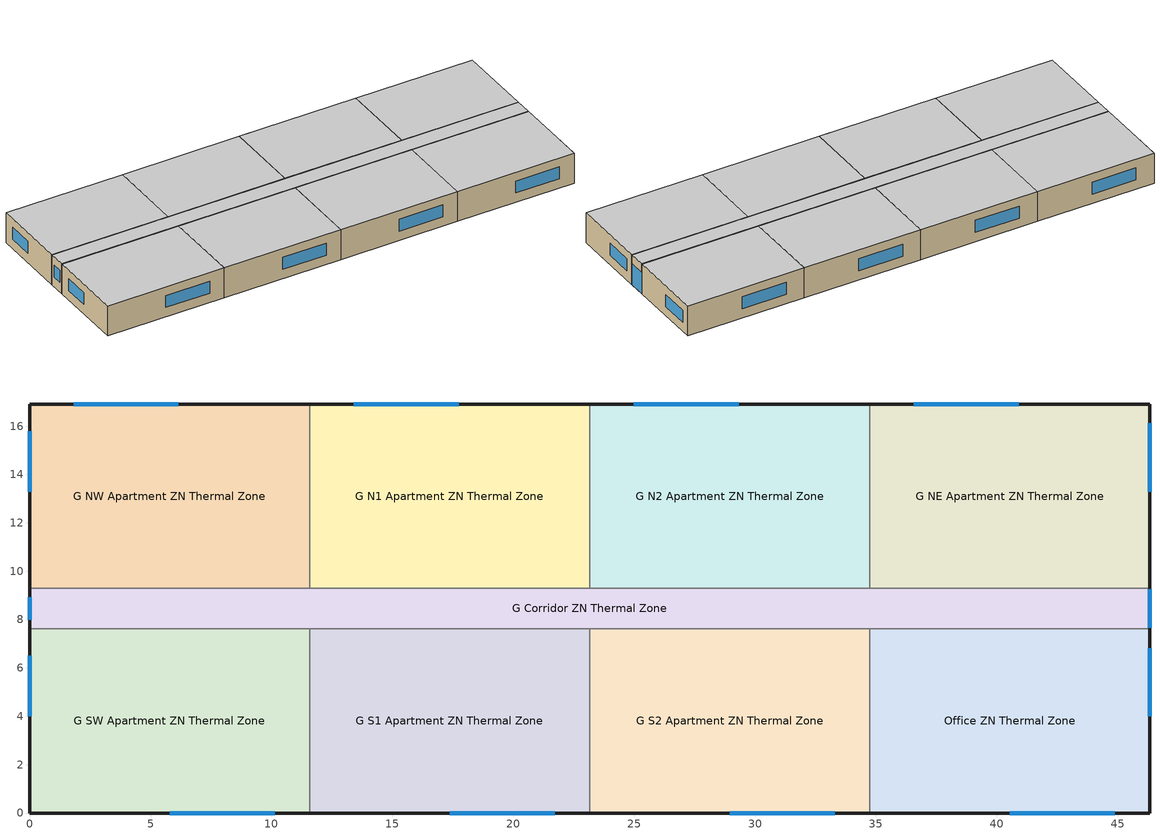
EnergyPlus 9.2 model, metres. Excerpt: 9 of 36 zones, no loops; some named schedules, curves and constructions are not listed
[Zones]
G Corridor ZN Thermal Zone
 floor ground (ext-floor-en-std-replaceme-res-replaceme): 0,9.3 46.33,9.3 46.33,7.62 0,7.62 z0
 wall outside (ext-wall-en-std-replaceme-res-replaceme): 46.33,7.62 46.33,9.3 / 0,9.3 0,7.62 z0:3.05
 wall to G S1 Apartment ZN Thermal Zone (interiorwall-res-replaceme): 11.58,7.62 23.16,7.62 z0:3.05
 wall to G S2 Apartment ZN Thermal Zone (interiorwall-res-replaceme): 23.16,7.62 34.75,7.62 z0:3.05
 wall to Office ZN Thermal Zone (interiorwall-res-replaceme): 34.75,7.62 46.33,7.62 z0:3.05
 wall to G SW Apartment ZN Thermal Zone (interiorwall-res-replaceme): 0,7.62 11.58,7.62 z0:3.05
 wall to G N1 Apartment ZN Thermal Zone (interiorwall-res-replaceme): 23.16,9.3 11.58,9.3 z0:3.05
 wall to G N2 Apartment ZN Thermal Zone (interiorwall-res-replaceme): 34.75,9.3 23.16,9.3 z0:3.05
 wall to G NE Apartment ZN Thermal Zone (interiorwall-res-replaceme): 46.33,9.3 34.75,9.3 z0:3.05
 wall to G NW Apartment ZN Thermal Zone (interiorwall-res-replaceme): 11.58,9.3 0,9.3 z0:3.05
 window (ext-window-en-std-replaceme): 46.33,7.67 46.33,9.25 z0:2.13; 0,8.91 0,8 z0.95:2.17
 ceiling adiabatic (int_ceiling): 46.33,7.62 46.33,9.3 0,9.3 0,7.62 z3.05
G N1 Apartment ZN Thermal Zone
 floor ground (ext-floor-en-std-replaceme-res-replaceme): 23.16,16.92 23.16,9.3 11.58,9.3 11.58,16.92 z0
 wall outside (ext-wall-en-std-replaceme-res-replaceme): 23.16,16.92 11.58,16.92 z0:3.05
 wall to G N2 Apartment ZN Thermal Zone (interiorwall-res-replaceme): 23.16,9.3 23.16,16.92 z0:3.05
 wall to G NW Apartment ZN Thermal Zone (interiorwall-res-replaceme): 11.58,16.92 11.58,9.3 z0:3.05
 window (ext-window-en-std-replaceme): 17.74,16.92 13.4,16.92 z0.95:2.17
 ceiling adiabatic (int_ceiling): 23.16,9.3 23.16,16.92 11.58,16.92 11.58,9.3 z3.05
G N2 Apartment ZN Thermal Zone
 floor ground (ext-floor-en-std-replaceme-res-replaceme): 34.75,16.92 34.75,9.3 23.16,9.3 23.16,16.92 z0
 wall outside (ext-wall-en-std-replaceme-res-replaceme): 34.75,16.92 23.16,16.92 z0:3.05
 wall to G NE Apartment ZN Thermal Zone (interiorwall-res-replaceme): 34.75,9.3 34.75,16.92 z0:3.05
 window (ext-window-en-std-replaceme): 29.32,16.92 24.98,16.92 z0.95:2.17
 ceiling adiabatic (int_ceiling): 34.75,9.3 34.75,16.92 23.16,16.92 23.16,9.3 z3.05
G NE Apartment ZN Thermal Zone
 floor ground (ext-floor-en-std-replaceme-res-replaceme): 46.33,16.92 46.33,9.3 34.75,9.3 34.75,16.92 z0
 wall outside (ext-wall-en-std-replaceme-res-replaceme): 46.33,9.3 46.33,16.92 34.75,16.92 z0:3.05
 window (ext-window-en-std-replaceme): 46.33,13.3 46.33,16.11 / 40.9,16.92 36.56,16.92 z0.95:2.17
 ceiling adiabatic (int_ceiling): 46.33,9.3 46.33,16.92 34.75,16.92 34.75,9.3 z3.05
G NW Apartment ZN Thermal Zone
 floor ground (ext-floor-en-std-replaceme-res-replaceme): 11.58,16.92 11.58,9.3 0,9.3 0,16.92 z0
 wall outside (ext-wall-en-std-replaceme-res-replaceme): 11.58,16.92 0,16.92 0,9.3 z0:3.05
 window (ext-window-en-std-replaceme): 6.16,16.92 1.81,16.92 / 0,15.8 0,13.3 z0.95:2.17
 ceiling adiabatic (int_ceiling): 11.58,9.3 11.58,16.92 0,16.92 0,9.3 z3.05
G S1 Apartment ZN Thermal Zone
 floor ground (ext-floor-en-std-replaceme-res-replaceme): 23.16,7.62 23.16,0 11.58,0 11.58,7.62 z0
 wall outside (ext-wall-en-std-replaceme-res-replaceme): 11.58,0 23.16,0 z0:3.05
 wall to G S2 Apartment ZN Thermal Zone (interiorwall-res-replaceme): 23.16,0 23.16,7.62 z0:3.05
 wall to G SW Apartment ZN Thermal Zone (interiorwall-res-replaceme): 11.58,7.62 11.58,0 z0:3.05
 window (ext-window-en-std-replaceme): 17.37,0 21.72,0 z0.95:2.17
 ceiling adiabatic (int_ceiling): 23.16,0 23.16,7.62 11.58,7.62 11.58,0 z3.05
G S2 Apartment ZN Thermal Zone
 floor ground (ext-floor-en-std-replaceme-res-replaceme): 34.75,7.62 34.75,0 23.16,0 23.16,7.62 z0
 wall outside (ext-wall-en-std-replaceme-res-replaceme): 23.16,0 34.75,0 z0:3.05
 wall to Office ZN Thermal Zone (interiorwall-res-replaceme): 34.75,0 34.75,7.62 z0:3.05
 window (ext-window-en-std-replaceme): 28.95,0 33.3,0 z0.95:2.17
 ceiling adiabatic (int_ceiling): 34.75,0 34.75,7.62 23.16,7.62 23.16,0 z3.05
G SW Apartment ZN Thermal Zone
 floor ground (ext-floor-en-std-replaceme-res-replaceme): 11.58,7.62 11.58,0 0,0 0,7.62 z0
 wall outside (ext-wall-en-std-replaceme-res-replaceme): 0,7.62 0,0 11.58,0 z0:3.05
 window (ext-window-en-std-replaceme): 5.79,0 10.13,0 / 0,6.5 0,4 z0.95:2.17
 ceiling adiabatic (int_ceiling): 11.58,0 11.58,7.62 0,7.62 0,0 z3.05
Office ZN Thermal Zone
 floor ground (ext-floor-en-std-replaceme-res-replaceme): 46.33,7.62 46.33,0 34.75,0 34.75,7.62 z0
 wall outside (ext-wall-en-std-replaceme-res-replaceme): 34.75,0 46.33,0 46.33,7.62 z0:3.05
 window (ext-window-en-std-replaceme): 46.33,4 46.33,6.81 / 40.54,0 44.88,0 z0.95:2.17
 ceiling adiabatic (int_ceiling): 46.33,0 46.33,7.62 34.75,7.62 34.75,0 z3.05
[Building]
-HighriseApartment-ASHRAE 169-2013-2A created: 2020-03-25 14:03:00 +0100: North Axis {deg}=0; Terrain=City; Loads Convergence Tolerance Value=0.04; Temperature Convergence Tolerance Value {deltaC}=0.2; Solar Distribution=FullInteriorAndExterior; Maximum Number of Warmup Days=25; Minimum Number of Warmup Days=6
[Site:Location]
Tampa-MacDill AFB_FL_USA: Latitude {deg}=27.85; Longitude {deg}=-82.52; Time Zone {hr}=-5; Elevation {m}=8
[SizingPeriod:DesignDay] Day of Month=21; Dry-Bulb Temperature Range Modifier Type=DefaultMultipliers; Humidity Condition Type=Wetbulb; Barometric Pressure {Pa}=101229; Rain Indicator=No; Snow Indicator=No; Daylight Saving Time Indicator=No
Name | Month | Day Type | Maximum Dry-Bulb Temperature {C} | Daily Dry-Bulb Temperature Range {deltaC} | Wetbulb or DewPoint at Maximum Dry-Bulb {C} | Wind Speed {m/s} | Wind Direction {deg} | Solar Model Indicator | ASHRAE Clear Sky Optical Depth for Beam Irradiance (taub) | ASHRAE Clear Sky Optical Depth for Diffuse Irradiance (taud) | Sky Clearness
Tampa-MacDill.AFB_FL_USA Ann Clg .4% Condns DB=>MWB | 8 | SummerDesignDay | 33.9 | 7.9 | 25.1 | 3.1 | 270 | ASHRAETau | 0.491 | 2.016
Tampa-MacDill.AFB_FL_USA Ann Htg 99.6% Condns DB | 1 | WinterDesignDay | 4.6 | 0 | 4.6 | 2.5 | 10 | ASHRAEClearSky |  |  | 0
[Material] Thermal Absorptance=0.9; Solar Absorptance=0.7; Visible Absorptance=0.7
Name | Roughness | Thickness {m} | Conductivity {W/m-K} | Density {kg/m3} | Specific Heat {J/kg-K}
F07 10mm stucco | Smooth | 0.01 | 0.72 | 1856 | 840
Std Wood 6inch | MediumSmooth | 0.15 | 0.12 | 540 | 1210
Carpet_n_pad | MediumSmooth | 0.0254001 | 0.0601314 | 32.0369 | 836.8
[WindowMaterial:SimpleGlazingSystem]
Glass-en-standard: U-Factor {W/m2-K}=1.98751; Solar Heat Gain Coefficient=0.4; Visible Transmittance=0.88
[WindowMaterial:Blind]
ext_blind_test: Slat Orientation=Horizontal; Slat Width {m}=0.025; Slat Separation {m}=0.01875; Slat Thickness {m}=0.001; Slat Angle {deg}=45; Slat Conductivity {W/m-K}=221; Slat Beam Solar Transmittance=0; Front Side Slat Beam Solar Reflectance=0.5; Back Side Slat Beam Solar Reflectance=0.5; Slat Diffuse Solar Transmittance=0; Front Side Slat Diffuse Solar Reflectance=0.5; Back Side Slat Diffuse Solar Reflectance=0.5; Slat Beam Visible Transmittance=0; Front Side Slat Beam Visible Reflectance=0.5; Back Side Slat Beam Visible Reflectance=0.5; Slat Diffuse Visible Transmittance=0; Front Side Slat Diffuse Visible Reflectance=0.5; Back Side Slat Diffuse Visible Reflectance=0.5; Slat Infrared Hemispherical Transmittance=0; Front Side Slat Infrared Hemispherical Emissivity=0.9; Back Side Slat Infrared Hemispherical Emissivity=0.9; Blind to Glass Distance {m}=0.05; Blind Top Opening Multiplier=0.5; Blind Bottom Opening Multiplier=0.5; Blind Left Side Opening Multiplier=0.5; Blind Right Side Opening Multiplier=0.5
[Construction]
InteriorFurnishings: Std Wood 6inch
int_ceiling: Carpet_n_pad, F07 10mm stucco
window_w_blinds: ext_blind_test, Glass-en-standard
[Zone] Part of Total Floor Area=Yes
G Corridor ZN Thermal Zone; G N1 Apartment ZN Thermal Zone; G N2 Apartment ZN Thermal Zone; G NE Apartment ZN Thermal Zone; G NW Apartment ZN Thermal Zone; G S1 Apartment ZN Thermal Zone; G S2 Apartment ZN Thermal Zone; G SW Apartment ZN Thermal Zone; Office ZN Thermal Zone
[WindowShadingControl] Shading Type=ExteriorBlind; Construction with Shading=window_w_blinds; Shading Control Type=OnIfHighOutdoorAirTemperature; Setpoint {W/m2, W or deg C}=25; Shading Control Is Scheduled=No; Glare Control Is Active=No; Multiple Surface Control Type=Sequential
Name | Zone | Fenestration Surface 1 | Fenestration Surface 2
Shades-G_Corridor | G Corridor ZN Thermal Zone | ENTRANCE DOOR | GWindow13
Shades-G_N1 | G N1 Apartment ZN Thermal Zone | GWindow9
Shades-G_N2 | G N2 Apartment ZN Thermal Zone | GWindow10
Shades-G_NE | G NE Apartment ZN Thermal Zone | GWindow5 | GWindow7
Shades-G_NW | G NW Apartment ZN Thermal Zone | GWindow6 | GWindow4
Shades-G_S1 | G S1 Apartment ZN Thermal Zone | GWindow11
Shades-G_S2 | G S2 Apartment ZN Thermal Zone | GWindow12
Shades-G_SW | G SW Apartment ZN Thermal Zone | GWindow3 | GWindow2
[InternalMass] Construction=InteriorFurnishings; Surface Area {m2}=176.497
Name | Zone or ZoneList
G N1 Apartment Mass | G N1 Apartment ZN Thermal Zone
G N2 Apartment Mass | G N2 Apartment ZN Thermal Zone
G NE Apartment Mass | G NE Apartment ZN Thermal Zone
G NW Apartment Mass | G NW Apartment ZN Thermal Zone
G S1 Apartment Mass | G S1 Apartment ZN Thermal Zone
G S2 Apartment Mass | G S2 Apartment ZN Thermal Zone
G SW Apartment Mass | G SW Apartment ZN Thermal Zone
Office Mass | Office ZN Thermal Zone
[People] Number of People Calculation Method=People; Number of People=2.5; Activity Level Schedule=Activity Schedule
Name | Zone or ZoneList | Number of People Schedule | Fraction Radiant | Sensible Heat Fraction
G SW Apartment People | G SW Apartment ZN Thermal Zone | OCC_APT_SCH | 0.5 | autocalculate
G NW Apartment People | G NW Apartment ZN Thermal Zone | OCC_APT_SCH | 0.3 | AUTOCALCULATE
Office People | Office ZN Thermal Zone | OCC_OFF_SCH | 0.3 | AUTOCALCULATE
G NE Apartment People | G NE Apartment ZN Thermal Zone | OCC_APT_SCH | 0.3 | AUTOCALCULATE
G N1 Apartment People | G N1 Apartment ZN Thermal Zone | OCC_APT_SCH | 0.3 | AUTOCALCULATE
G N2 Apartment People | G N2 Apartment ZN Thermal Zone | OCC_APT_SCH | 0.3 | AUTOCALCULATE
G S1 Apartment People | G S1 Apartment ZN Thermal Zone | OCC_APT_SCH | 0.3 | AUTOCALCULATE
G S2 Apartment People | G S2 Apartment ZN Thermal Zone | OCC_APT_SCH | 0.3 | AUTOCALCULATE
[Lights] Design Level Calculation Method=Watts/Area; Return Air Fraction=0; Fraction Radiant=0.6; Fraction Visible=0.2; Fraction Replaceable=1; Return Air Fraction Calculated from Plenum Temperature=No
Name | Zone or ZoneList | Schedule | Watts per Zone Floor Area {W/m2}
G SW Apartment_Lights_hardwired | G SW Apartment ZN Thermal Zone | LTG_APT_SCH | 3.87707
G NW Apartment_Lights_hardwired | G NW Apartment ZN Thermal Zone | LTG_APT_SCH | 3.87707
Office_Lights_hardwired | Office ZN Thermal Zone | LTG_OFF_SCH | 3.87707
G NE Apartment_Lights_hardwired | G NE Apartment ZN Thermal Zone | LTG_APT_SCH | 3.87707
G N1 Apartment_Lights_hardwired | G N1 Apartment ZN Thermal Zone | LTG_APT_SCH | 3.87707
G N2 Apartment_Lights_hardwired | G N2 Apartment ZN Thermal Zone | LTG_APT_SCH | 3.87707
G S1 Apartment_Lights_hardwired | G S1 Apartment ZN Thermal Zone | LTG_APT_SCH | 3.87707
G S2 Apartment_Lights_hardwired | G S2 Apartment ZN Thermal Zone | LTG_APT_SCH | 3.87707
G Corridor_Lights_hardwired | G Corridor ZN Thermal Zone | LTG_COR_SCH | 3.87707
G SW Apartment_Lights_plugin | G SW Apartment ZN Thermal Zone | LTG_APT_SCH | 0.968752
G NW Apartment_Lights_plugin | G NW Apartment ZN Thermal Zone | LTG_APT_SCH | 0.968752
G NE Apartment_Lights_plugin | G NE Apartment ZN Thermal Zone | LTG_APT_SCH | 0.968752
G N1 Apartment_Lights_plugin | G N1 Apartment ZN Thermal Zone | LTG_APT_SCH | 0.968752
G N2 Apartment_Lights_plugin | G N2 Apartment ZN Thermal Zone | LTG_APT_SCH | 0.968752
G S1 Apartment_Lights_plugin | G S1 Apartment ZN Thermal Zone | LTG_APT_SCH | 0.968752
G S2 Apartment_Lights_plugin | G S2 Apartment ZN Thermal Zone | LTG_APT_SCH | 0.968752
[ElectricEquipment] Design Level Calculation Method=Watts/Area; Watts per Zone Floor Area {W/m2}=6.67; Fraction Latent=0; Fraction Radiant=0.5; Fraction Lost=0
Name | Zone or ZoneList | Schedule
G SW Apartment_Plug_GSW_Equip | G SW Apartment ZN Thermal Zone | EQP_APT_SCH
G NW Apartment_Plug_GNW_Equip | G NW Apartment ZN Thermal Zone | EQP_APT_SCH
Office_Plug_Office_Equip | Office ZN Thermal Zone | EQP_OFF_SCH
G NE Apartment_Plug_GNE_Equip | G NE Apartment ZN Thermal Zone | EQP_APT_SCH
G N1 Apartment_Plug_GN1_Equip | G N1 Apartment ZN Thermal Zone | EQP_APT_SCH
G N2 Apartment_Plug_GN2_Equip | G N2 Apartment ZN Thermal Zone | EQP_APT_SCH
G S1 Apartment_Plug_GS1_Equip | G S1 Apartment ZN Thermal Zone | EQP_APT_SCH
G S2 Apartment_Plug_GS2_Equip | G S2 Apartment ZN Thermal Zone | EQP_APT_SCH
[ZoneInfiltration:DesignFlowRate] Schedule=INF_APT_SCH; Design Flow Rate Calculation Method=AirChanges/Hour; Air Changes per Hour {1/hr}=0.5
Name | Zone or ZoneList | Design Flow Rate {m3/s} | Flow per Exterior Surface Area {m3/s-m2} | Constant Term Coefficient | Temperature Term Coefficient | Velocity Term Coefficient | Velocity Squared Term Coefficient
G Corridor door Infiltration | G Corridor ZN Thermal Zone | 0
G Corridor Infiltration | G Corridor ZN Thermal Zone |  | 0 | 0 | 0 | 0.224 | 0
G N1 Apartment Infiltration | G N1 Apartment ZN Thermal Zone |  | 0 | 0 | 0 | 0.224 | 0
G N2 Apartment Infiltration | G N2 Apartment ZN Thermal Zone |  | 0 | 0 | 0 | 0.224 | 0
G NE Apartment Infiltration | G NE Apartment ZN Thermal Zone |  | 0 | 0 | 0 | 0.224 | 0
G NW Apartment Infiltration | G NW Apartment ZN Thermal Zone |  | 0 | 0 | 0 | 0.224 | 0
G S1 Apartment Infiltration | G S1 Apartment ZN Thermal Zone |  | 0 | 0 | 0 | 0.224 | 0
G S2 Apartment Infiltration | G S2 Apartment ZN Thermal Zone |  | 0 | 0 | 0 | 0.224 | 0
G SW Apartment Infiltration | G SW Apartment ZN Thermal Zone |  | 0 | 0 | 0 | 0.224 | 0
Office Infiltration | Office ZN Thermal Zone |  | 0 | 0 | 0 | 0.224 | 0
[ZoneVentilation:WindandStackOpenArea] Opening Area {m2}=0.1181; Opening Area Fraction Schedule=Sliding_Doors_Ventilation_Availability_SCH; Opening Effectiveness=autocalculate; Height Difference {m}=15.2393; Discharge Coefficient for Opening=autocalculate; Minimum Indoor Temperature {C}=22.22; Delta Temperature {deltaC}=0.5; Minimum Outdoor Temperature {C}=18; Maximum Wind Speed {m/s}=40
Name | Zone | Effective Angle {deg} | Maximum Indoor Temperature {C} | Maximum Outdoor Temperature {C}
G SW Apartment Sliding Door Ventilation | G SW Apartment ZN Thermal Zone | 180 | 30 | 26
G NW Apartment Sliding Door Ventilation | G NW Apartment ZN Thermal Zone | 0 | 30 | 26
G NE Apartment Sliding Door Ventilation | G NE Apartment ZN Thermal Zone | 0 | 26 | 30
G N1 Apartment Sliding Door Ventilation | G N1 Apartment ZN Thermal Zone | 0 | 30 | 26
G N2 Apartment Sliding Door Ventilation | G N2 Apartment ZN Thermal Zone | 0 | 30 | 26
G S1 Apartment Sliding Door Ventilation | G S1 Apartment ZN Thermal Zone | 180 | 30 | 26
G S2 Apartment Sliding Door Ventilation | G S2 Apartment ZN Thermal Zone | 180 | 30 | 26
[Exterior:Lights]
Facade Lighting: Schedule=Exterior_Lgt_ALWAYS_ON; Design Level {W}=1358; Control Option=AstronomicalClock
[HVACTemplate:Thermostat]
dual_thermostat: Heating Setpoint Schedule=heating_sch; Cooling Setpoint Schedule=cooling_sch
[HVACTemplate:Zone:IdealLoadsAirSystem] Template Thermostat=dual_thermostat; System Availability Schedule=always_avail; Maximum Heating Supply Air Temperature {C}=80; Minimum Cooling Supply Air Temperature {C}=12; Maximum Heating Supply Air Humidity Ratio {kgWater/kgDryAir}=0.01; Minimum Cooling Supply Air Humidity Ratio {kgWater/kgDryAir}=0.008; Heating Limit=NoLimit; Maximum Heating Air Flow Rate {m3/s}=autosize; Maximum Sensible Heating Capacity {W}=autosize; Cooling Limit=NoLimit; Maximum Cooling Air Flow Rate {m3/s}=autosize; Maximum Total Cooling Capacity {W}=autosize; Heating Availability Schedule=always_avail; Cooling Availability Schedule=always_avail; Dehumidification Control Type=None; Cooling Sensible Heat Ratio=0.7; Humidification Control Type=None; Outdoor Air Method=Flow/Area; Outdoor Air Flow Rate per Person {m3/s}=0; Outdoor Air Flow Rate per Zone Floor Area {m3/s-m2}=0.00049; Outdoor Air Flow Rate per Zone {m3/s}=0; Demand Controlled Ventilation Type=None; Outdoor Air Economizer Type=NoEconomizer; Heat Recovery Type=None
G N1 Apartment ZN Thermal Zone; G N2 Apartment ZN Thermal Zone; G NE Apartment ZN Thermal Zone; G NW Apartment ZN Thermal Zone; G S1 Apartment ZN Thermal Zone; G S2 Apartment ZN Thermal Zone; G SW Apartment ZN Thermal Zone; Office ZN Thermal Zone
[Sizing:Plant]
Single Water Plant Loop: Loop Type=Heating; Design Loop Exit Temperature {C}=30; Loop Design Temperature Difference {deltaC}=11
[Boiler:HotWater]
Central Boiler: Fuel Type=NaturalGas; Nominal Capacity {W}=351073; Nominal Thermal Efficiency=0.75; Efficiency Curve Temperature Evaluation Variable=LeavingBoiler; Normalized Boiler Efficiency Curve=Central Boiler Efficiency Curve; Design Water Flow Rate {m3/s}=autosize; Minimum Part Load Ratio=0; Maximum Part Load Ratio=1.2; Optimum Part Load Ratio=1; Water Outlet Upper Temperature Limit {C}=95; Boiler Flow Mode=ConstantFlow
[EvaporativeFluidCooler:SingleSpeed]
Central Tower: Design Air Flow Rate {m3/s}=autosize; Design Air Flow Rate Fan Power {W}=autosize; Design Spray Water Flow Rate {m3/s}=0.002208; Performance Input Method=UFactorTimesAreaAndDesignWaterFlowRate; Design Air Flow Rate U-factor Times Area Value {W/K}=autosize; Design Water Flow Rate {m3/s}=autosize
[PlantEquipmentList]
WSHPPlant Heating Equipment: Central Boiler
WSHPPlant Cooling Equipment: Central Tower
[EnergyManagementSystem:Sensor]
Facility_Int_LTG: Output:Variable or Output:Meter=InteriorLights:Electricity
[EnergyManagementSystem:Actuator] Actuated Component Type=Schedule:Compact; Actuated Component Control Type=Schedule Value
Name | Actuated Component Unique
S_Apartment_CLGSETP_Vent_CTRL | S CLGSETP_APT_SCH
S_Apartment_HTGSETP_Vent_CTRL | S HTGSETP_APT_SCH
N_Apartment_CLGSETP_Vent_CTRL | N CLGSETP_APT_SCH
N_Apartment_HTGSETP_Vent_CTRL | N HTGSETP_APT_SCH
[EnergyManagementSystem:ProgramCallingManager]
Transformer_Load_Prog_Manager: AfterPredictorAfterHVACManagers; Transformer_Load_Prog
Vent_Thermostat_Reset: BeginTimestepBeforePredictor; Vent_Program_N_Apartments; Vent_Program_S_Apartments
[EnergyManagementSystem:Program]
Transformer_Load_Prog: SET Wired_LTG = Facility_Int_LTG*0.0015
Vent_Program_S_Apartments: Set Vent_Setback_Flag = 0; IF (M_S1_Apartment_Sliding_Door_Ventilation_Sensor > 0) && (Vent_Setback_Flag == 1); SET S_Apartment_CLGSETP_Vent_CTRL = 32.22; SET S_Apartment_HTGSETP_Vent_CTRL = 12.78; ELSE; SET S_Apartment_CLGSETP_Vent_CTRL = null; SET S_Apartment_HTGSETP_Vent_CTRL = null; ENDIF
Vent_Program_N_Apartments: Set Vent_Setback_Flag = 0; IF (M_N1_Apartment_Sliding_Door_Ventilation_Sensor > 0) && (Vent_Setback_Flag == 1); SET N_Apartment_CLGSETP_Vent_CTRL = 32.22; SET N_Apartment_HTGSETP_Vent_CTRL = 12.78; ELSE; SET N_Apartment_CLGSETP_Vent_CTRL = null; SET N_Apartment_HTGSETP_Vent_CTRL = null; ENDIF
[EnergyManagementSystem:GlobalVariable]
Wired_LTG
[EnergyManagementSystem:OutputVariable]
Wired_LTG: EMS Variable=Wired_LTG; Type of Data in Variable=Summed; Update Frequency=ZoneTimeStep; Units=J
[ElectricLoadCenter:Transformer]
Transformer 1: Availability Schedule=Always_On; Transformer Usage=PowerInFromGrid; Rated Capacity {VA}=75000; Phase=3; Conductor Material=Aluminum; Full Load Temperature Rise {C}=150; Fraction of Eddy Current Losses=0.1; Performance Input Method=NominalEfficiency; Nameplate Efficiency=0.966; Per Unit Load for Nameplate Efficiency=0.35; Reference Temperature for Nameplate Efficiency {C}=75; Consider Transformer Loss for Utility Cost=Yes; Meter 1=Wired_LTG_Electricity; Meter 2=Wired_INT_EQUIP
[Schedule:Compact]
LTG_APT_SCH: Through: 12/31, For: AllDays, Until: 4:00, 0.02, Until: 5:00, 0.06, Until: 6:00, 0.13, Until: 7:00, 0.14, Until: 8:00, 0.13, Until: 9:00, 0.06, Until: 15:00, 0.04, Until: 16:00, 0.07, Until: 17:00, 0.14, Until: 18:00, 0.2, Until: 19:00, 0.27, Until: 21:00, 0.32, Until: 22:00, 0.22, Until: 23:00, 0.12, Until: 24:00, 0.05
LTG_COR_SCH: Through: 12/31, For: AllDays, Until: 24:00, 1
LTG_OFF_SCH: Through: 12/31, For: SummerDesignDay, Until: 24:00, 1, For: WinterDesignDay, Until: 24:00, 0, For: Weekdays, Until: 8:00, 0.18, Until: 12:00, 0.9, Until: 13:00, 0.8, Until: 17:00, 0.9, Until: 24:00, 0.18, For: AllOtherDays, Until: 24:00, 0.18
EQP_APT_SCH: Through: 12/31, For: AllDays, Until: 1:00, 0.45, Until: 2:00, 0.41, Until: 3:00, 0.39, Until: 5:00, 0.38, Until: 6:00, 0.43, Until: 7:00, 0.54, Until: 8:00, 0.65, Until: 9:00, 0.66, Until: 10:00, 0.67, Until: 11:00, 0.69, Until: 12:00, 0.7, Until: 13:00, 0.69, Until: 14:00, 0.66, Until: 15:00, 0.65, Until: 16:00, 0.68, Until: 17:00, 0.8, Until: 19:00, 1, Until: 20:00, 0.93, Until: 21:00, 0.89, Until: 22:00, 0.85, Until: 23:00, 0.71, Until: 24:00, 0.58
Activity Schedule: Through: 12/31, For: AllDays, Until: 24:00, 95
OCC_APT_SCH: Through: 12/31, For: AllDays, Until: 7:00, 1, Until: 8:00, 0.85, Until: 9:00, 0.39, Until: 16:00, 0.25, Until: 17:00, 0.3, Until: 18:00, 0.52, Until: 21:00, 0.87, Until: 24:00, 1
OCC_OFF_SCH: Through: 12/31, For: Weekdays, Until: 8:00, 0, Until: 12:00, 1, Until: 13:00, 0.5, Until: 17:00, 1, Until: 24:00, 0, For AllOtherDays, Until: 24:00, 0
